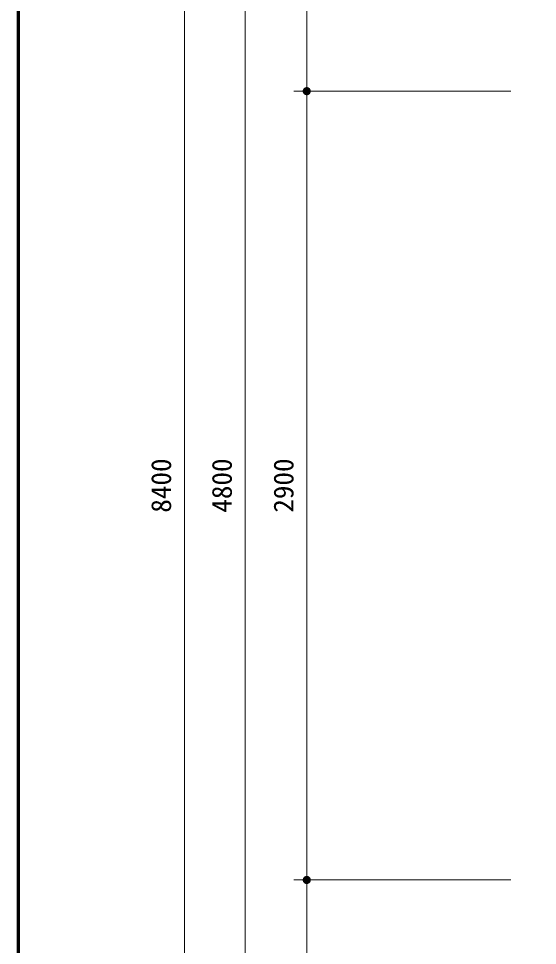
# Model space of a CAD drawing. Units: millimetres at full size, sheet at 1:40. Extents: x 600 to 16200, y 600 to 11280.
# Drawn here: x 600 to 2509, y 4323 to 7730 of the extents above; entities that cross this region are included whole.
import ezdxf
from ezdxf.enums import TextEntityAlignment as Align

# ---------------------------------------------------------------- set-up
doc = ezdxf.new("R2010")
doc.units = ezdxf.units.MM
doc.header["$LTSCALE"] = 40
doc.layers.add('D-STR-DIM\u3000寸法線、寸法値', color=7, linetype='Continuous', lineweight=13)
doc.layers.add('D-TTL', color=7, linetype='Continuous', lineweight=70)
doc.styles.add('ＭＳ ゴシック', font='')
doc.styles.get('ＭＳ ゴシック').set_extended_font_data('MS Gothic')

# ---------------------------------------------------------------- blocks, each defined once
blk = doc.blocks.new('filled_dot')
at = {"color": 0, "linetype": 'Continuous', "lineweight": -2, "const_width": 1.25}
blk.add_lwpolyline([(-0.625, 0, 1), (0.625, 0, 1)], format="xyb", close=True, dxfattribs=at)

msp = doc.modelspace()

# ---------------------------------------------------------------- linework, layer by layer
at = {"layer": 'D-STR-DIM\u3000寸法線、寸法値'}
for p, q in [((1210.03, 1813.42), (1210.03, 10213.42)), ((1433.41, 8413.42), (1433.41, 3613.42)), ((1660.27, 7463.42), (1660.27, 8413.42)), ((2410.89, 7463.42), (1612.27, 7463.42)), ((2410.89, 7463.42), (1612.27, 7463.42)), ((1660.27, 4563.42), (1660.27, 7463.42)), ((2410.89, 4563.42), (1612.27, 4563.42)), ((2410.89, 4563.42), (1612.27, 4563.42)), ((1660.27, 4563.42), (1660.27, 3613.42))]:
    msp.add_line(p, q, dxfattribs=at)
at = {"layer": 'D-TTL'}
msp.add_lwpolyline([(600, 600), (600, 11280), (16200, 11280), (16200, 600)], close=True, dxfattribs=at)

# ---------------------------------------------------------------- block references
at = {"layer": 'D-STR-DIM\u3000寸法線、寸法値', "xscale": 12, "yscale": 12}
for p, rotation in [((1660.27, 7463.42), 270), ((1660.27, 7463.42), 90), ((1660.27, 4563.42), 90), ((1660.27, 4563.42), 270)]:
    msp.add_blockref('filled_dot', p, dxfattribs=dict(at, rotation=rotation))

# ---------------------------------------------------------------- texts
at = {"layer": 'D-STR-DIM\u3000寸法線、寸法値', "style": 'ＭＳ ゴシック'}
for s, p in [('8400', (1124.52, 6013.42)), ('4800', (1347.9, 6013.42)), ('2900', (1574.76, 6013.42))]:
    msp.add_text(s, height=73.31, rotation=90, dxfattribs=at).set_placement(p, align=Align.MIDDLE_CENTER)

doc.saveas('drawing.dxf')
